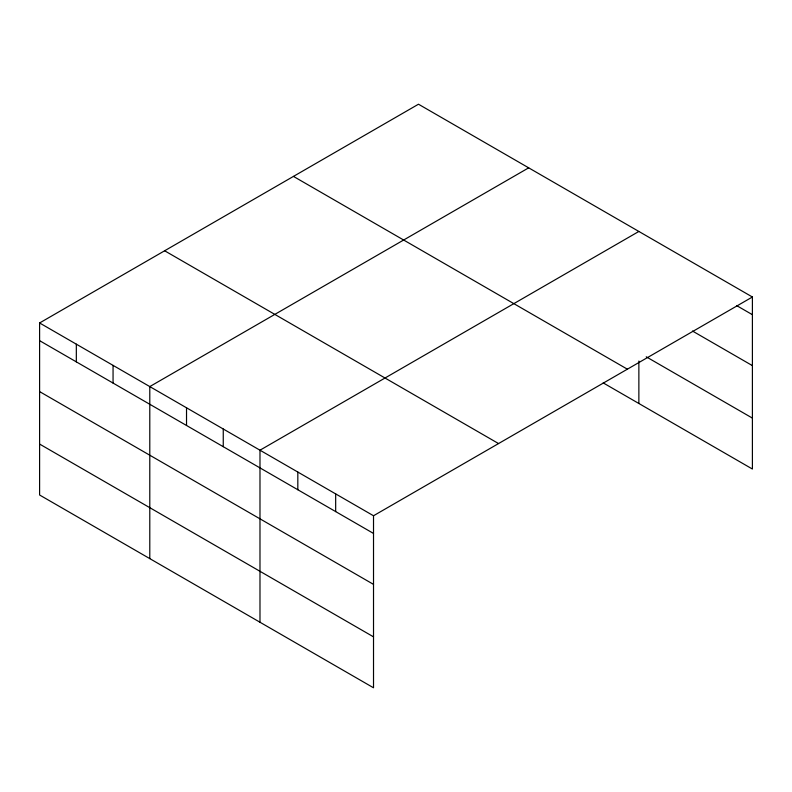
<?xml version="1.0" encoding="UTF-8"?>
<svg xmlns="http://www.w3.org/2000/svg" width="792" height="792" viewBox="0 0 792 792"><rect width="100%" height="100%" fill="white"/><g stroke="black" fill="none" stroke-linecap="round" stroke-linejoin="round"><path stroke-width="1.19" d="M39.6 322.968L373.517 515.75L373.517 687.783L39.6 495L39.6 322.968L418.483 104.217L752.4 297L752.4 469.032L603.187 382.892M528.68 167.835L149.787 386.585L149.787 558.617M638.867 231.452L259.984 450.202L259.984 622.235M373.517 515.75L752.4 297M736.629 305.583L752.4 314.691M692.485 331.036L752.4 365.627M646.232 356.806L752.4 418.107M293.456 176.398L627.363 369.181M164.637 250.777L498.544 443.56M39.6 340.659L373.517 533.442M39.6 391.594L373.517 584.377M39.6 444.065L373.517 636.847M638.867 361.043L638.867 403.494M335.669 493.901L335.669 511.592M297.822 472.052L297.822 489.743M223.255 428.997L223.255 446.688M186.526 407.791L186.526 425.482M113.058 365.379L113.058 383.071M76.329 344.173L76.329 361.865"/></g></svg>
